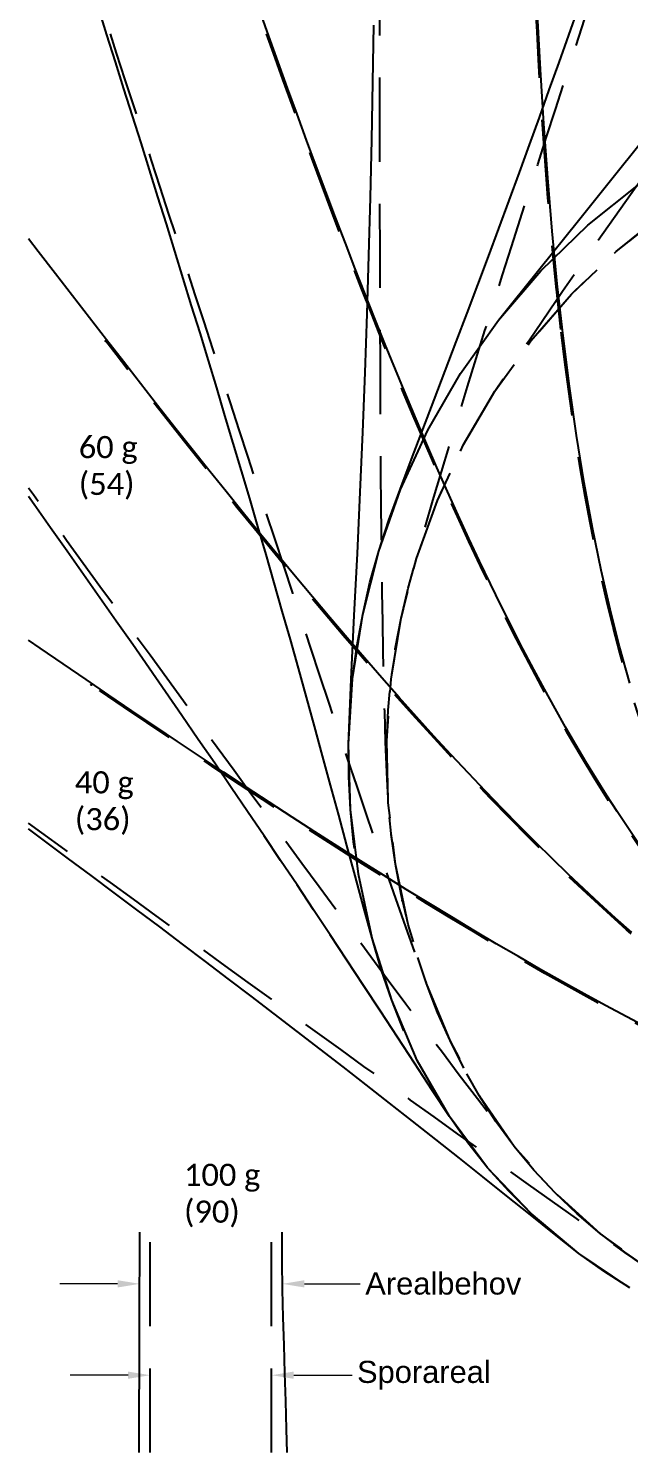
# Model space of a CAD drawing. Header units: millimetres. Extents: x -42.2 to 0, y -1.2 to 38.
# Drawn here: x -42.15 to -31.26, y -1.2 to 24.6 of the extents above; entities that cross this region are included whole.
import ezdxf
from ezdxf import colors
from ezdxf.entities.mleader import LeaderData, LeaderLine
from ezdxf.math import Vec2, Vec3

# ---------------------------------------------------------------- set-up
doc = ezdxf.new("R2010")
doc.units = ezdxf.units.MM
doc.linetypes.add('DASHEDX2', pattern=[1.5, 1, -0.5])
doc.layers.add('Tekst', color=4, linetype='Continuous')
doc.styles.add('BT standard', font='sanss___.ttf')
doc.styles.add('Legend', font='CALIBRI.TTF')
doc.styles.get("Standard").update_dxf_attribs({"font": 'romans'})

# ---------------------------------------------------------------- blocks, each defined once
blk = doc.blocks.new('*U3525')
at = {"color": 2, "lineweight": 0}
blk.add_circle((0, 0), 0.0127, dxfattribs=at)
blk = doc.blocks.new('*U3527')
at = {"color": 2, "lineweight": 0}
blk.add_circle((0, 0), 0.0127, dxfattribs=at)
blk = doc.blocks.new('*U3534')
at = {"color": 2, "lineweight": 0}
blk.add_circle((0, 0), 0.0127, dxfattribs=at)
blk = doc.blocks.new('*U3536')
at = {"color": 2, "lineweight": 0}
blk.add_circle((0, 0), 0.0127, dxfattribs=at)
blk = doc.blocks.new('signatur')
at = {"color": 1, "linetype": 'Continuous', "ltscale": 1.524, "flags": 128}
for points in [[(875.573, 75.73), (875.575, 76.108), (875.577, 76.618), (875.579, 77.128), (875.58, 77.638), (875.582, 78.147), (875.583, 78.657), (875.584, 79.166), (875.585, 79.675), (875.585, 79.721)], [(878.256, 75.73), (878.244, 76.155), (878.23, 76.66), (878.215, 77.166), (878.2, 77.672), (878.186, 78.178), (878.171, 78.684), (878.164, 79.191), (878.162, 79.698), (878.162, 79.721)]]:
    blk.add_lwpolyline(points, dxfattribs=at)
at = {"color": 2, "linetype": 'DASHEDX2', "ltscale": 1.524, "flags": 128}
for points in [[(875.773, 75.73), (875.773, 75.732), (875.773, 76.241), (875.773, 76.751), (875.773, 77.26), (875.773, 77.766), (875.773, 78.275), (875.773, 78.784), (875.773, 79.293), (875.773, 79.721)], [(877.974, 75.73), (877.974, 75.732), (877.974, 76.241), (877.974, 76.751), (877.974, 77.26), (877.974, 77.766), (877.974, 78.275), (877.974, 78.784), (877.974, 79.293), (877.974, 79.721)]]:
    blk.add_lwpolyline(points, dxfattribs=at)
at = {"layer": 'Tekst', "insert": (876.387, 80.96), "char_height": 0.4, "attachment_point": 1, "style": 'Legend'}
blk.add_mtext_dynamic_manual_height_columns('100 g \\P(90)', width=2.42155, gutter_width=12.5, heights=[0], dxfattribs=at)
ml = blk.add_multileader_mtext('Standard')
ml.set_content('', color=256)
ml.set_leader_properties(lineweight=9)
ml.build(insert=Vec2(0, 0))
ml.multileader.update_dxf_attribs({"text_right_attachment_type": 6, "dogleg_length": 0.1, "arrow_head_size": 0.4})
ctx = ml.context
ctx.base_point, ctx.char_height, ctx.arrow_head_size, ctx.landing_gap_size, ctx.plane_origin = Vec3(874.047, 79.085), 0.6, 0.4, 0.09, Vec3(875.584, 78.785)
ctx.right_attachment, ctx.text_align_type = 6, 2
notes = []
notes.append((ctx, [(0, (1, 1, 0), (874.327, 78.785), (-1, 0), 0.1, [(0, [(875.584, 78.785)], 0, [])])]))
ctx.mtext.insert, ctx.mtext.alignment, ctx.mtext.flow_direction = Vec3(874.137, 79.385), 3, 5
ml = blk.add_multileader_mtext('Standard')
ml.set_content('Arealbehov', color=256, style='BT standard')
ml.set_leader_properties(lineweight=9)
ml.build(insert=Vec2(0, 0))
ml.multileader.update_dxf_attribs({"text_right_attachment_type": 6, "dogleg_length": 0.1, "arrow_head_size": 0.4})
ctx = ml.context
ctx.base_point, ctx.char_height, ctx.arrow_head_size, ctx.landing_gap_size, ctx.plane_origin = Vec3(879.581, 78.784), 0.4, 0.4, 0.09, Vec3(878.124, 78.784)
ctx.right_attachment = 6
notes.append((ctx, [(0, (1, 1, 0), (879.526, 78.784), (1, 0), 0.0548, [(0, [(878.169, 78.785)], 0, [])])]))
ctx.mtext.insert, ctx.mtext.flow_direction = Vec3(879.671, 78.991), 5
ml = blk.add_multileader_mtext('Standard')
ml.set_content('', color=256)
ml.set_leader_properties(lineweight=9)
ml.build(insert=Vec2(0, 0))
ml.multileader.update_dxf_attribs({"text_right_attachment_type": 6, "dogleg_length": 0.1, "arrow_head_size": 0.4})
ctx = ml.context
ctx.base_point, ctx.char_height, ctx.arrow_head_size, ctx.landing_gap_size, ctx.plane_origin = Vec3(874.237, 77.43), 0.6, 0.4, 0.09, Vec3(875.773, 77.13)
ctx.right_attachment, ctx.text_align_type = 6, 2
notes.append((ctx, [(0, (1, 1, 0), (874.517, 77.13), (-1, 0), 0.1, [(0, [(875.773, 77.13)], 0, [])])]))
ctx.mtext.insert, ctx.mtext.alignment, ctx.mtext.flow_direction = Vec3(874.327, 77.73), 3, 5
ml = blk.add_multileader_mtext('Standard')
ml.set_content('Sporareal', color=256, style='BT standard')
ml.set_leader_properties(lineweight=9)
ml.build(insert=Vec2(0, 0))
ml.multileader.update_dxf_attribs({"text_right_attachment_type": 6, "dogleg_length": 0.1, "arrow_head_size": 0.4})
ctx = ml.context
ctx.base_point, ctx.char_height, ctx.arrow_head_size, ctx.landing_gap_size, ctx.plane_origin = Vec3(879.431, 77.13), 0.4, 0.4, 0.09, Vec3(877.929, 77.13)
ctx.right_attachment = 6
notes.append((ctx, [(0, (1, 1, 0), (879.331, 77.13), (1, 0), 0.1, [(0, [(877.974, 77.13)], 0, [])])]))
ctx.mtext.insert, ctx.mtext.flow_direction = Vec3(879.521, 77.39), 5
for ctx, leaders in notes:
    for number, flags, end, landing, length, lines in leaders:
        leader = LeaderData()
        leader.index, (leader.has_last_leader_line, leader.has_dogleg_vector, leader.attachment_direction) = number, flags
        leader.last_leader_point, leader.dogleg_vector, leader.dogleg_length = Vec3(end), Vec3(landing), length
        for number, points, colour, breaks in lines:
            line = LeaderLine()
            line.index, line.vertices, line.color, line.breaks = number, Vec3.list(points), colors.encode_raw_color(colour), breaks
            leader.lines.append(line)
        ctx.leaders.append(leader)
blk = doc.blocks.new('PVT A')
at = {"color": 1, "linetype": 'Continuous', "ltscale": 1.524, "flags": 128}
for points in [[(-36.249, 9.744), (-36.264, 9.862), (-36.322, 10.451), (-36.353, 11.042), (-36.357, 11.634), (-36.333, 12.225), (-36.282, 12.814), (-36.204, 13.401), (-36.099, 13.984), (-35.967, 14.561), (-35.809, 15.131), (-35.625, 15.693), (-35.419, 16.248), (-35.212, 16.795), (-35.007, 17.335), (-34.803, 17.869), (-34.602, 18.398), (-34.404, 18.921), (-34.207, 19.44), (-34.013, 19.956), (-33.822, 20.467), (-33.633, 20.976), (-33.446, 21.482), (-33.261, 21.986), (-33.079, 22.487), (-32.898, 22.987), (-32.719, 23.485), (-32.542, 23.982), (-32.367, 24.477), (-32.192, 24.971)], [(-31.68, 10.709), (-31.868, 11.01), (-32.054, 11.314), (-32.237, 11.622), (-32.422, 11.943), (-32.612, 12.278), (-32.804, 12.627), (-32.999, 12.988), (-33.195, 13.361), (-33.391, 13.744), (-33.588, 14.136), (-33.785, 14.537), (-33.98, 14.946), (-34.176, 15.361), (-34.37, 15.783), (-34.563, 16.211), (-34.754, 16.644), (-34.944, 17.081), (-35.133, 17.523), (-35.32, 17.969), (-35.506, 18.418), (-35.69, 18.871), (-35.873, 19.326), (-36.054, 19.784), (-36.234, 20.244), (-36.413, 20.706), (-36.59, 21.171), (-36.766, 21.636), (-36.941, 22.104), (-37.115, 22.573), (-37.288, 23.043), (-37.46, 23.515), (-37.631, 23.987), (-37.801, 24.461), (-37.97, 24.935)], [(-31.261, 1.786), (-32.184, 2.407), (-33.048, 3.132), (-33.836, 3.959), (-34.529, 4.885), (-35.11, 5.903), (-35.57, 6.992), (-35.927, 8.12), (-36.178, 9.276), (-36.322, 10.451), (-36.357, 11.634), (-36.308, 12.811), (-36.251, 13.962), (-36.196, 15.089), (-36.144, 16.196), (-36.097, 17.286), (-36.055, 18.363), (-36.018, 19.43), (-35.987, 20.487), (-35.959, 21.537), (-35.936, 22.582), (-35.917, 23.622), (-35.9, 24.658)], [(-31.257, 12.737), (-31.444, 13.401), (-31.617, 14.079), (-31.779, 14.785), (-31.937, 15.551), (-32.088, 16.367), (-32.227, 17.224), (-32.355, 18.115), (-32.47, 19.032), (-32.573, 19.969), (-32.665, 20.924), (-32.745, 21.892), (-32.816, 22.87), (-32.878, 23.856), (-32.931, 24.85)], [(-35.353, 6.442), (-35.57, 6.992), (-35.762, 7.552), (-35.928, 8.12), (-36.083, 8.686), (-36.235, 9.245), (-36.385, 9.799), (-36.533, 10.346), (-36.68, 10.887), (-36.827, 11.424), (-36.973, 11.956), (-37.118, 12.483), (-37.264, 13.007), (-37.41, 13.527), (-37.556, 14.043), (-37.703, 14.557), (-37.85, 15.068), (-37.998, 15.576), (-38.146, 16.082), (-38.295, 16.586), (-38.444, 17.088), (-38.594, 17.589), (-38.744, 18.087), (-38.895, 18.585), (-39.046, 19.081), (-39.198, 19.576), (-39.35, 20.07), (-39.502, 20.564), (-39.655, 21.056), (-39.808, 21.547), (-39.962, 22.038), (-40.115, 22.528), (-40.269, 23.018), (-40.424, 23.507), (-40.578, 23.995), (-40.733, 24.483), (-40.888, 24.971)], [(-36.178, 9.276), (-36.322, 10.451), (-36.357, 11.634), (-36.282, 12.814), (-36.099, 13.984), (-35.809, 15.131), (-35.414, 16.247), (-34.919, 17.321), (-34.326, 18.345), (-33.641, 19.311), (-32.87, 20.209), (-32.02, 21.032), (-31.097, 21.773)], [(-31.261, 1.786), (-32.184, 2.407), (-33.048, 3.132), (-33.836, 3.959), (-34.529, 4.885), (-35.11, 5.903), (-35.57, 6.992), (-35.927, 8.12), (-36.178, 9.276), (-36.322, 10.451), (-36.357, 11.634), (-36.282, 12.814), (-36.099, 13.984), (-35.809, 15.131), (-35.414, 16.247), (-34.919, 17.321), (-34.326, 18.345), (-33.641, 19.311), (-32.87, 20.209), (-32.02, 21.032), (-31.097, 21.773)], [(-31.261, 1.786), (-32.184, 2.407), (-33.048, 3.132), (-33.836, 3.959), (-34.529, 4.885), (-35.11, 5.903), (-35.57, 6.992), (-35.927, 8.12), (-36.178, 9.276), (-36.322, 10.451), (-36.357, 11.634), (-36.282, 12.814), (-36.099, 13.984), (-35.809, 15.131), (-35.414, 16.247), (-34.919, 17.321), (-34.326, 18.345), (-33.641, 19.311), (-32.87, 20.209), (-32.02, 21.032), (-31.097, 21.773)], [(-31.261, 1.786), (-32.184, 2.407), (-33.048, 3.132), (-33.836, 3.959), (-34.529, 4.885), (-35.11, 5.903), (-35.57, 6.992), (-35.927, 8.12), (-36.178, 9.276), (-36.322, 10.451), (-36.357, 11.634), (-36.282, 12.814), (-36.099, 13.984), (-35.809, 15.131), (-35.414, 16.247), (-34.919, 17.321), (-34.326, 18.345), (-33.641, 19.311), (-32.909, 20.226), (-32.191, 21.118), (-31.488, 21.992), (-30.8, 22.852)], [(-31.221, 8.219), (-31.517, 8.483), (-31.807, 8.747), (-32.091, 9.01), (-32.374, 9.279), (-32.665, 9.559), (-32.961, 9.85), (-33.262, 10.152), (-33.567, 10.462), (-33.874, 10.78), (-34.184, 11.107), (-34.495, 11.44), (-34.808, 11.78), (-35.122, 12.126), (-35.436, 12.477), (-35.751, 12.833), (-36.066, 13.194), (-36.381, 13.559), (-36.695, 13.928), (-37.01, 14.301), (-37.324, 14.677), (-37.637, 15.055), (-37.95, 15.437), (-38.263, 15.821), (-38.575, 16.207), (-38.886, 16.595), (-39.197, 16.985), (-39.507, 17.377), (-39.817, 17.77), (-40.126, 18.165), (-40.434, 18.562), (-40.742, 18.959), (-41.05, 19.357), (-41.358, 19.756), (-41.667, 20.155), (-41.976, 20.555), (-42.154, 20.785)], [(-31.261, 1.786), (-31.729, 2.084), (-32.184, 2.407), (-32.625, 2.756), (-33.048, 3.132), (-33.453, 3.533), (-33.836, 3.959), (-34.196, 4.41), (-34.529, 4.885), (-34.847, 5.371), (-35.161, 5.851), (-35.471, 6.326), (-35.778, 6.796), (-36.083, 7.261), (-36.387, 7.722), (-36.689, 8.179), (-36.989, 8.632), (-37.289, 9.082), (-37.588, 9.528), (-37.886, 9.971), (-38.184, 10.412), (-38.482, 10.85), (-38.779, 11.286), (-39.077, 11.719), (-39.374, 12.151), (-39.671, 12.581), (-39.969, 13.009), (-40.266, 13.436), (-40.563, 13.861), (-40.861, 14.286), (-41.158, 14.709), (-41.456, 15.131), (-41.753, 15.552), (-42.051, 15.972), (-42.154, 16.118)], [(-30.937, 6.491), (-31.316, 6.691), (-31.698, 6.897), (-32.087, 7.109), (-32.48, 7.328), (-32.877, 7.553), (-33.277, 7.783), (-33.68, 8.018), (-34.086, 8.258), (-34.493, 8.502), (-34.903, 8.75), (-35.313, 9.002), (-35.725, 9.258), (-36.137, 9.516), (-36.55, 9.778), (-36.964, 10.043), (-37.378, 10.31), (-37.793, 10.579), (-38.208, 10.851), (-38.622, 11.125), (-39.037, 11.4), (-39.452, 11.678), (-39.868, 11.957), (-40.283, 12.237), (-40.697, 12.519), (-41.112, 12.802), (-41.528, 13.086), (-41.943, 13.37), (-42.154, 13.514)], [(-15.267, 2.536), (-16.379, 2.559), (-17.491, 2.6), (-18.601, 2.667), (-19.709, 2.768), (-20.811, 2.915), (-21.902, 3.12), (-22.974, 3.399), (-24.016, 3.76), (-24.016, 3.76), (-24.927, 4.16), (-25.786, 4.62), (-26.588, 5.13), (-27.329, 5.677), (-28.007, 6.246), (-28.625, 6.827), (-29.191, 7.414), (-29.715, 8.008), (-30.204, 8.607), (-30.661, 9.21), (-31.089, 9.812), (-31.489, 10.411), (-31.68, 10.709)], [(-31.261, 1.786), (-31.729, 2.084), (-32.184, 2.407), (-32.626, 2.755), (-33.061, 3.105), (-33.493, 3.451), (-33.922, 3.793), (-34.348, 4.132), (-34.773, 4.468), (-35.195, 4.802), (-35.616, 5.132), (-36.036, 5.46), (-36.455, 5.785), (-36.872, 6.108), (-37.289, 6.429), (-37.705, 6.749), (-38.12, 7.066), (-38.535, 7.382), (-38.95, 7.696), (-39.364, 8.009), (-39.777, 8.321), (-40.191, 8.632), (-40.604, 8.942), (-41.017, 9.251), (-41.429, 9.558), (-41.842, 9.865), (-42.154, 10.098)], [(-31.261, 1.786), (-32.184, 2.407), (-33.048, 3.132), (-33.836, 3.959), (-34.529, 4.885), (-35.11, 5.903), (-35.57, 6.992), (-35.927, 8.12), (-36.178, 9.276)]]:
    blk.add_lwpolyline(points, dxfattribs=at)
at = {"color": 2, "linetype": 'DASHEDX2', "ltscale": 1.524, "flags": 128}
for points in [[(-35.379, 8.8), (-35.403, 8.91), (-35.506, 9.46), (-35.584, 10.014), (-35.635, 10.572), (-35.662, 11.131), (-35.662, 11.691), (-35.636, 12.25), (-35.585, 12.808), (-35.508, 13.362), (-35.405, 13.913), (-35.277, 14.458), (-35.13, 14.993), (-34.979, 15.52), (-34.826, 16.044), (-34.672, 16.564), (-34.516, 17.082), (-34.359, 17.597), (-34.201, 18.11), (-34.043, 18.62), (-33.884, 19.127), (-33.725, 19.633), (-33.565, 20.137), (-33.406, 20.639), (-33.246, 21.139), (-33.087, 21.638), (-32.927, 22.136), (-32.768, 22.632), (-32.608, 23.127), (-32.449, 23.622), (-32.289, 24.115), (-32.13, 24.608), (-31.971, 25.1), (-31.812, 25.591), (-31.653, 26.081), (-31.494, 26.571), (-31.336, 27.061), (-31.177, 27.55), (-31.018, 28.038), (-30.86, 28.526), (-30.702, 29.014), (-30.543, 29.502), (-30.385, 29.989), (-30.227, 30.476), (-30.069, 30.963), (-29.911, 31.449), (-29.753, 31.935), (-29.595, 32.421), (-29.437, 32.907), (-29.28, 33.393), (-29.122, 33.879), (-28.964, 34.364), (-28.806, 34.85), (-28.649, 35.335), (-28.491, 35.82), (-28.334, 36.303), (-28.177, 36.788), (-28.019, 37.273), (-27.861, 37.758), (-27.771, 38.036)], [(-32.509, 19.146), (-32.553, 19.541), (-32.605, 20.036), (-32.654, 20.533), (-32.699, 21.03), (-32.742, 21.529), (-32.781, 22.028), (-32.818, 22.528), (-32.852, 23.029), (-32.883, 23.531), (-32.913, 24.033), (-32.94, 24.536), (-32.966, 25.039), (-32.99, 25.543), (-33.012, 26.048), (-33.032, 26.552), (-33.051, 27.058), (-33.069, 27.563), (-33.085, 28.069), (-33.1, 28.575), (-33.114, 29.081), (-33.127, 29.587), (-33.14, 30.094), (-33.151, 30.601), (-33.161, 31.108), (-33.171, 31.615), (-33.18, 32.123), (-33.188, 32.63), (-33.196, 33.138), (-33.203, 33.646), (-33.209, 34.154), (-33.215, 34.662), (-33.221, 35.17), (-33.226, 35.678), (-33.231, 36.187), (-33.236, 36.695), (-33.24, 37.203), (-33.243, 37.712), (-33.246, 38.036)], [(-27.745, 0.679), (-27.95, 0.742), (-28.46, 0.915), (-28.964, 1.11), (-29.461, 1.326), (-29.95, 1.566), (-30.429, 1.829), (-30.897, 2.117), (-31.351, 2.428), (-31.79, 2.763), (-32.212, 3.123), (-32.615, 3.507), (-32.996, 3.914), (-33.354, 4.345), (-33.687, 4.797), (-33.991, 5.27), (-34.266, 5.761), (-34.515, 6.262), (-34.741, 6.774), (-34.943, 7.296), (-35.121, 7.826), (-35.275, 8.365), (-35.403, 8.91), (-35.506, 9.46), (-35.584, 10.014), (-35.635, 10.572), (-35.663, 11.128), (-35.683, 11.677), (-35.7, 12.223), (-35.715, 12.767), (-35.727, 13.309), (-35.737, 13.848), (-35.746, 14.385), (-35.753, 14.919), (-35.759, 15.452), (-35.764, 15.983), (-35.768, 16.512), (-35.772, 17.039), (-35.775, 17.565), (-35.777, 18.089), (-35.779, 18.613), (-35.781, 19.135), (-35.783, 19.656), (-35.784, 20.176), (-35.785, 20.695), (-35.786, 21.213), (-35.786, 21.73), (-35.787, 22.247), (-35.787, 22.763), (-35.788, 23.279), (-35.788, 23.794), (-35.788, 24.308), (-35.788, 24.822), (-35.789, 25.336), (-35.789, 25.849), (-35.789, 26.362), (-35.789, 26.875), (-35.789, 27.387), (-35.789, 27.899), (-35.789, 28.411), (-35.789, 28.923), (-35.789, 29.434), (-35.789, 29.945), (-35.789, 30.457), (-35.79, 30.968), (-35.79, 31.478), (-35.79, 31.989), (-35.79, 32.5), (-35.79, 33.01), (-35.79, 33.521), (-35.79, 34.029), (-35.79, 34.539), (-35.79, 35.05), (-35.79, 35.56), (-35.79, 36.07), (-35.79, 36.172)], [(-34.266, 5.761), (-34.515, 6.262), (-34.741, 6.774), (-34.943, 7.294), (-35.132, 7.809), (-35.318, 8.323), (-35.5, 8.835), (-35.679, 9.345), (-35.855, 9.854), (-36.029, 10.361), (-36.202, 10.867), (-36.372, 11.371), (-36.541, 11.874), (-36.708, 12.375), (-36.874, 12.874), (-37.04, 13.373), (-37.204, 13.87), (-37.367, 14.366), (-37.53, 14.861), (-37.692, 15.356), (-37.854, 15.849), (-38.015, 16.341), (-38.175, 16.833), (-38.336, 17.324), (-38.496, 17.815), (-38.655, 18.305), (-38.815, 18.794), (-38.974, 19.283), (-39.133, 19.771), (-39.292, 20.259), (-39.45, 20.747), (-39.609, 21.234), (-39.767, 21.721), (-39.926, 22.207), (-40.084, 22.694), (-40.242, 23.18), (-40.4, 23.666), (-40.557, 24.151), (-40.715, 24.637), (-40.873, 25.122), (-41.031, 25.607), (-41.188, 26.092), (-41.346, 26.577), (-41.503, 27.062), (-41.661, 27.547), (-41.818, 28.031), (-41.976, 28.516), (-42.133, 28.998), (-42.154, 29.065)], [(-18.59, 2.641), (-19.009, 2.675), (-19.423, 2.713), (-19.832, 2.757), (-20.24, 2.807), (-20.649, 2.865), (-21.057, 2.93), (-21.463, 3.004), (-21.866, 3.087), (-22.266, 3.18), (-22.663, 3.283), (-23.056, 3.398), (-23.446, 3.524), (-23.832, 3.662), (-24.214, 3.812), (-24.592, 3.975), (-24.966, 4.151), (-25.335, 4.34), (-25.701, 4.542), (-26.061, 4.757), (-26.418, 4.985), (-26.769, 5.226), (-27.115, 5.48), (-27.457, 5.747), (-27.793, 6.026), (-28.123, 6.317), (-28.448, 6.619), (-28.767, 6.933), (-29.08, 7.258), (-29.387, 7.592), (-29.688, 7.937), (-29.983, 8.291), (-30.272, 8.654), (-30.555, 9.025), (-30.833, 9.404), (-31.104, 9.791), (-31.37, 10.184), (-31.63, 10.584), (-31.885, 10.99), (-32.135, 11.402), (-32.38, 11.819), (-32.619, 12.24), (-32.854, 12.667), (-33.085, 13.097), (-33.311, 13.532), (-33.533, 13.97), (-33.751, 14.412), (-33.966, 14.856), (-34.177, 15.304), (-34.384, 15.754), (-34.588, 16.207), (-34.789, 16.662), (-34.988, 17.119), (-35.183, 17.579), (-35.377, 18.04), (-35.567, 18.502), (-35.756, 18.967), (-35.942, 19.432), (-36.127, 19.899), (-36.309, 20.367), (-36.49, 20.837), (-36.669, 21.307), (-36.847, 21.779), (-37.023, 22.251), (-37.198, 22.724), (-37.371, 23.198), (-37.544, 23.673), (-37.715, 24.148), (-37.885, 24.624), (-38.055, 25.101), (-38.223, 25.578), (-38.391, 26.055), (-38.558, 26.533), (-38.724, 27.011), (-38.824, 27.299)], [(-35.275, 8.365), (-35.506, 9.46), (-35.635, 10.572), (-35.662, 11.691), (-35.585, 12.808), (-35.405, 13.913), (-35.125, 14.996), (-34.745, 16.049), (-34.27, 17.063), (-33.704, 18.029), (-33.051, 18.938), (-32.317, 19.783), (-31.508, 20.557), (-30.631, 21.253), (-29.694, 21.865), (-28.705, 22.389), (-27.671, 22.818), (-26.602, 23.151), (-25.507, 23.384), (-24.395, 23.514), (-23.289, 23.562), (-22.197, 23.594), (-21.115, 23.617), (-20.042, 23.632), (-18.978, 23.644), (-17.92, 23.651), (-16.868, 23.657), (-15.822, 23.661), (-14.78, 23.663), (-13.741, 23.665), (-12.706, 23.666), (-11.673, 23.667), (-10.642, 23.668), (-9.614, 23.668), (-8.586, 23.669), (-7.56, 23.669), (-6.535, 23.669), (-5.511, 23.669), (-4.49, 23.669), (-4.154, 23.669)], [(-22.767, 0.009), (-23.799, 0.035), (-24.837, 0.112), (-25.879, 0.251), (-26.919, 0.459), (-27.95, 0.742), (-28.964, 1.11), (-29.95, 1.566), (-30.897, 2.117), (-31.79, 2.763), (-32.615, 3.507), (-33.354, 4.345), (-33.991, 5.27), (-34.515, 6.262), (-34.943, 7.296), (-35.275, 8.365), (-35.506, 9.46), (-35.635, 10.572), (-35.662, 11.691), (-35.585, 12.808), (-35.405, 13.913), (-35.125, 14.996), (-34.745, 16.049), (-34.27, 17.063), (-33.704, 18.029), (-33.051, 18.938), (-32.317, 19.783), (-31.508, 20.557), (-30.631, 21.253), (-29.694, 21.865), (-28.705, 22.389), (-27.671, 22.818), (-26.643, 23.193), (-26.233, 23.339)], [(-22.767, 0.009), (-23.799, 0.035), (-24.837, 0.112), (-25.879, 0.251), (-26.919, 0.459), (-27.95, 0.742), (-28.964, 1.11), (-29.95, 1.566), (-30.897, 2.117), (-31.79, 2.763), (-32.615, 3.507), (-33.354, 4.345), (-33.991, 5.27), (-34.515, 6.262), (-34.943, 7.296), (-35.275, 8.365), (-35.506, 9.46), (-35.635, 10.572), (-35.662, 11.691), (-35.585, 12.808), (-35.405, 13.913), (-35.125, 14.996), (-34.745, 16.049), (-34.27, 17.063), (-33.704, 18.029), (-33.051, 18.938), (-32.317, 19.783), (-31.508, 20.557), (-30.646, 21.255), (-29.784, 21.923), (-29.353, 22.252)], [(-22.767, 0.009), (-23.799, 0.035), (-24.837, 0.112), (-25.879, 0.251), (-26.919, 0.459), (-27.95, 0.742), (-28.964, 1.11), (-29.95, 1.566), (-30.897, 2.117), (-31.79, 2.763), (-32.615, 3.507), (-33.354, 4.345), (-33.991, 5.27), (-34.515, 6.262), (-34.943, 7.296), (-35.275, 8.365), (-35.506, 9.46), (-35.635, 10.572), (-35.662, 11.691), (-35.585, 12.808), (-35.405, 13.913), (-35.125, 14.996), (-34.745, 16.049), (-34.27, 17.063), (-33.704, 18.029), (-33.092, 18.941), (-32.478, 19.837), (-31.862, 20.72), (-31.247, 21.592), (-31.001, 21.938)], [(-11.416, 2.503), (-11.615, 2.502), (-12.111, 2.501), (-12.605, 2.5), (-13.095, 2.499), (-13.581, 2.5), (-14.063, 2.501), (-14.541, 2.504), (-15.015, 2.508), (-15.483, 2.515), (-15.946, 2.523), (-16.403, 2.535), (-16.854, 2.549), (-17.299, 2.566), (-17.736, 2.587), (-18.167, 2.612), (-18.59, 2.641), (-19.009, 2.675), (-19.423, 2.713), (-19.832, 2.757), (-20.235, 2.806), (-20.633, 2.862), (-21.026, 2.924), (-21.413, 2.993), (-21.793, 3.069), (-22.168, 3.152), (-22.537, 3.243), (-22.904, 3.344), (-23.268, 3.454), (-23.63, 3.574), (-23.986, 3.706), (-24.339, 3.848), (-24.686, 4.002), (-25.027, 4.168), (-25.363, 4.346), (-25.693, 4.537), (-26.016, 4.741), (-26.334, 4.959), (-26.645, 5.19), (-26.949, 5.435), (-27.246, 5.694), (-27.536, 5.967), (-27.819, 6.253), (-28.093, 6.553), (-28.36, 6.866), (-28.619, 7.192), (-28.869, 7.531), (-29.11, 7.882), (-29.342, 8.244), (-29.566, 8.617), (-29.78, 9.001), (-29.986, 9.395), (-30.182, 9.798), (-30.369, 10.21), (-30.547, 10.63), (-30.717, 11.058), (-30.878, 11.492), (-31.03, 11.933), (-31.175, 12.38), (-31.311, 12.833), (-31.44, 13.29), (-31.562, 13.753), (-31.676, 14.219), (-31.784, 14.689), (-31.885, 15.163), (-31.98, 15.64), (-32.069, 16.12), (-32.153, 16.602), (-32.231, 17.087), (-32.305, 17.574), (-32.373, 18.063), (-32.437, 18.554), (-32.497, 19.047), (-32.553, 19.541), (-32.605, 20.036), (-32.615, 20.135)], [(-12.111, 2.501), (-12.605, 2.5), (-13.095, 2.499), (-13.581, 2.5), (-14.063, 2.501), (-14.541, 2.504), (-15.015, 2.508), (-15.483, 2.515), (-15.946, 2.523), (-16.403, 2.535), (-16.854, 2.549), (-17.299, 2.566), (-17.742, 2.588), (-18.186, 2.613), (-18.632, 2.645), (-19.076, 2.682), (-19.52, 2.726), (-19.962, 2.777), (-20.402, 2.836), (-20.84, 2.905), (-21.276, 2.982), (-21.71, 3.069), (-22.142, 3.166), (-22.571, 3.274), (-22.998, 3.392), (-23.422, 3.521), (-23.844, 3.662), (-24.264, 3.813), (-24.681, 3.976), (-25.096, 4.15), (-25.507, 4.335), (-25.917, 4.531), (-26.323, 4.738), (-26.726, 4.955), (-27.127, 5.183), (-27.524, 5.42), (-27.918, 5.667), (-28.309, 5.924), (-28.697, 6.19), (-29.081, 6.464), (-29.462, 6.746), (-29.84, 7.037), (-30.214, 7.335), (-30.585, 7.64), (-30.953, 7.952), (-31.317, 8.27), (-31.678, 8.595), (-32.036, 8.925), (-32.392, 9.26), (-32.744, 9.601), (-33.093, 9.946), (-33.44, 10.296), (-33.784, 10.65), (-34.125, 11.008), (-34.464, 11.37), (-34.801, 11.735), (-35.135, 12.103), (-35.467, 12.474), (-35.797, 12.848), (-36.126, 13.225), (-36.452, 13.604), (-36.777, 13.986), (-37.1, 14.369), (-37.421, 14.755), (-37.741, 15.142), (-38.06, 15.531), (-38.377, 15.922), (-38.693, 16.314), (-39.008, 16.708), (-39.322, 17.103), (-39.635, 17.499), (-39.947, 17.896), (-40.258, 18.294), (-40.568, 18.694), (-40.754, 18.934)], [(-28.46, 0.915), (-28.964, 1.11), (-29.461, 1.326), (-29.95, 1.566), (-30.429, 1.829), (-30.897, 2.117), (-31.351, 2.428), (-31.79, 2.763), (-32.212, 3.123), (-32.615, 3.507), (-32.996, 3.914), (-33.354, 4.345), (-33.689, 4.777), (-34.021, 5.208), (-34.349, 5.638), (-34.674, 6.068), (-34.997, 6.497), (-35.317, 6.925), (-35.635, 7.352), (-35.951, 7.778), (-36.265, 8.203), (-36.578, 8.627), (-36.889, 9.05), (-37.199, 9.473), (-37.508, 9.894), (-37.816, 10.315), (-38.123, 10.735), (-38.43, 11.155), (-38.735, 11.574), (-39.04, 11.992), (-39.344, 12.41), (-39.648, 12.827), (-39.952, 13.244), (-40.255, 13.66), (-40.557, 14.076), (-40.86, 14.491), (-41.162, 14.907), (-41.463, 15.322), (-41.765, 15.736), (-42.066, 16.151), (-42.154, 16.272)], [(-7.481, 2.509), (-7.583, 2.509), (-8.09, 2.509), (-8.598, 2.508), (-9.104, 2.508), (-9.609, 2.507), (-10.114, 2.506), (-10.616, 2.505), (-11.117, 2.504), (-11.615, 2.502), (-12.111, 2.501), (-12.605, 2.5), (-13.095, 2.499), (-13.581, 2.5), (-14.063, 2.501), (-14.541, 2.504), (-15.015, 2.508), (-15.49, 2.515), (-15.965, 2.524), (-16.44, 2.536), (-16.915, 2.552), (-17.388, 2.573), (-17.861, 2.599), (-18.333, 2.631), (-18.803, 2.669), (-19.272, 2.713), (-19.74, 2.765), (-20.207, 2.824), (-20.672, 2.891), (-21.137, 2.965), (-21.6, 3.048), (-22.062, 3.139), (-22.523, 3.238), (-22.983, 3.345), (-23.442, 3.461), (-23.899, 3.585), (-24.356, 3.716), (-24.812, 3.856), (-25.266, 4.004), (-25.719, 4.159), (-26.171, 4.321), (-26.622, 4.491), (-27.072, 4.667), (-27.52, 4.85), (-27.967, 5.04), (-28.412, 5.236), (-28.857, 5.437), (-29.3, 5.645), (-29.741, 5.858), (-30.182, 6.076), (-30.621, 6.299), (-31.058, 6.526), (-31.495, 6.758), (-31.93, 6.994), (-32.364, 7.234), (-32.797, 7.478), (-33.228, 7.726), (-33.659, 7.976), (-34.088, 8.23), (-34.517, 8.487), (-34.944, 8.746), (-35.371, 9.009), (-35.797, 9.273), (-36.221, 9.54), (-36.645, 9.809), (-37.068, 10.08), (-37.491, 10.353), (-37.913, 10.628), (-38.334, 10.904), (-38.754, 11.182), (-39.174, 11.461), (-39.593, 11.742), (-40.012, 12.024), (-40.43, 12.307), (-40.848, 12.591), (-41.015, 12.705)], [(-23.695, 0.03), (-23.799, 0.035), (-24.317, 0.066), (-24.837, 0.112), (-25.358, 0.174), (-25.879, 0.251), (-26.4, 0.346), (-26.919, 0.459), (-27.436, 0.59), (-27.95, 0.742), (-28.46, 0.915), (-28.964, 1.11), (-29.461, 1.326), (-29.95, 1.566), (-30.429, 1.829), (-30.897, 2.117), (-31.349, 2.424), (-31.789, 2.732), (-32.226, 3.04), (-32.661, 3.348), (-33.094, 3.655), (-33.525, 3.962), (-33.953, 4.269), (-34.381, 4.575), (-34.806, 4.881), (-35.231, 5.186), (-35.654, 5.491), (-36.076, 5.796), (-36.497, 6.1), (-36.917, 6.404), (-37.336, 6.707), (-37.754, 7.01), (-38.172, 7.313), (-38.589, 7.616), (-39.006, 7.918), (-39.422, 8.22), (-39.838, 8.521), (-40.253, 8.823), (-40.668, 9.124), (-41.083, 9.425), (-41.497, 9.726), (-41.911, 10.026), (-42.154, 10.203)], [(-22.767, 0.009), (-23.799, 0.035), (-24.837, 0.112), (-25.879, 0.251), (-26.919, 0.459), (-27.95, 0.742), (-28.964, 1.11), (-29.95, 1.566), (-30.897, 2.117), (-31.79, 2.763), (-32.615, 3.507), (-33.354, 4.345), (-33.991, 5.27), (-34.515, 6.262), (-34.943, 7.296), (-35.275, 8.365)]]:
    blk.add_lwpolyline(points, dxfattribs=at)
for name, p in [('*U3534', (-40.754, 18.934)), ('*U3536', (-41.015, 12.705)), ('*U3525', (-35.379, 8.8)), ('*U3527', (-35.379, 8.8)), ('signatur', (-915.723, -76.929))]:
    blk.add_blockref(name, p)
at = {"layer": 'Tekst', "char_height": 0.4, "attachment_point": 1, "style": 'Legend'}
for s, insert in [('60 g \\P(54)', (-41.243, 17.214)), ('40 g \\P(36)', (-41.314, 11.141))]:
    blk.add_mtext_dynamic_manual_height_columns(s, width=2.42155, gutter_width=12.5, heights=[0], dxfattribs=dict(at, insert=insert))

msp = doc.modelspace()

# ---------------------------------------------------------------- block references
msp.add_blockref('PVT A', (0, 0))

doc.saveas('drawing.dxf')
